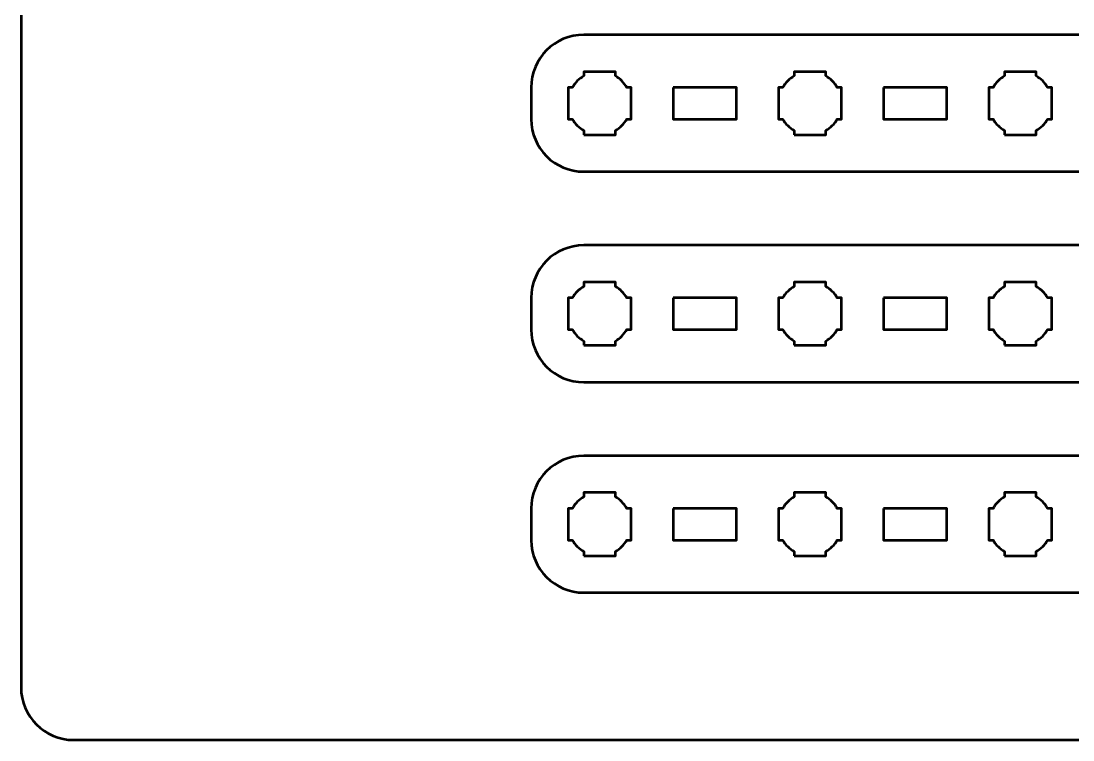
# Model space of a CAD drawing. Header units: centimetres. Extents: x -21 to 0, y -29.7 to 0.
# Drawn here: x -21 to -11, y -29.7 to -22.87 of the extents above; entities that cross this region are included whole.
import ezdxf

# ---------------------------------------------------------------- set-up
doc = ezdxf.new("R2010")
doc.units = ezdxf.units.CM
doc.header["$MEASUREMENT"] = 0
doc.layers.add('Layer 1', color=7, linetype='Continuous')

msp = doc.modelspace()

# ---------------------------------------------------------------- linework, layer by layer
at = {"layer": 'Layer 1', "color": 1, "lineweight": 53}
msp.add_open_spline([(-21.00003, -29.19995), (-21.00003, -29.19995), (-21.00003, -5.89992), (-21.00003, -5.89992), (-21.00003, -5.89992), (-21.00003, -5.81709), (-20.93286, -5.74992), (-20.85003, -5.74992), (-20.85003, -5.74992), (-20.7672, -5.74992), (-20.70003, -5.68275), (-20.70003, -5.59992), (-20.70003, -5.59992), (-20.70003, -5.51709), (-20.7672, -5.44992), (-20.85003, -5.44992), (-20.85003, -5.44992), (-20.93286, -5.44992), (-21.00003, -5.38275), (-21.00003, -5.29992), (-21.00003, -5.29992), (-21.00003, -5.21709), (-20.93286, -5.14992), (-20.85003, -5.14992), (-20.85003, -5.14992), (-20.7672, -5.14992), (-20.70003, -5.08275), (-20.70003, -4.99992), (-20.70003, -4.99992), (-20.70003, -4.91709), (-20.7672, -4.84992), (-20.85003, -4.84992), (-20.85003, -4.84992), (-20.93286, -4.84992), (-21.00003, -4.78275), (-21.00003, -4.69992), (-21.00003, -4.69992), (-21.00003, -4.61709), (-20.93286, -4.54992), (-20.85003, -4.54992), (-20.85003, -4.54992), (-20.7672, -4.54992), (-20.70003, -4.48275), (-20.70003, -4.39992), (-20.70003, -4.39992), (-20.70003, -4.31709), (-20.7672, -4.24992), (-20.85003, -4.24992), (-20.85003, -4.24992), (-20.93286, -4.24992), (-21.00003, -4.18275), (-21.00003, -4.09992), (-21.00003, -4.09992), (-21.00003, -4.01709), (-20.93286, -3.94992), (-20.85003, -3.94992), (-20.85003, -3.94992), (-20.7672, -3.94992), (-20.70003, -3.88275), (-20.70003, -3.79992), (-20.70003, -3.79992), (-20.70003, -3.71709), (-20.7672, -3.64992), (-20.85003, -3.64992), (-20.85003, -3.64992), (-20.93286, -3.64992), (-21.00003, -3.58275), (-21.00003, -3.49992), (-21.00003, -3.49992), (-21.00003, -3.41709), (-20.93286, -3.34992), (-20.85003, -3.34992), (-20.85003, -3.34992), (-20.7672, -3.34992), (-20.70003, -3.28275), (-20.70003, -3.19992), (-20.70003, -3.19992), (-20.70003, -3.11709), (-20.7672, -3.04992), (-20.85003, -3.04992), (-20.85003, -3.04992), (-20.93286, -3.04992), (-21.00003, -2.98275), (-21.00003, -2.89992), (-21.00003, -2.89992), (-21.00003, -2.81709), (-20.93286, -2.74992), (-20.85003, -2.74992), (-20.85003, -2.74992), (-20.7672, -2.74992), (-20.70003, -2.68275), (-20.70003, -2.59992), (-20.70003, -2.59992), (-20.70003, -2.51709), (-20.7672, -2.44992), (-20.85003, -2.44992), (-20.85003, -2.44992), (-20.93286, -2.44992), (-21.00003, -2.38275), (-21.00003, -2.29992), (-21.00003, -2.29992), (-21.00003, -2.21709), (-20.93286, -2.14992), (-20.85003, -2.14992), (-20.85003, -2.14992), (-20.7672, -2.14992), (-20.70003, -2.08275), (-20.70003, -1.99992), (-20.70003, -1.99992), (-20.70003, -1.91709), (-20.7672, -1.84992), (-20.85003, -1.84992), (-20.85003, -1.84992), (-20.93286, -1.84992), (-21.00003, -1.78275), (-21.00003, -1.69992), (-21.00003, -1.69992), (-21.00003, -1.61709), (-20.93286, -1.54992), (-20.85003, -1.54992), (-20.85003, -1.54992), (-20.7672, -1.54992), (-20.70003, -1.48275), (-20.70003, -1.39992), (-20.70003, -1.39992), (-20.70003, -1.31709), (-20.7672, -1.24992), (-20.85003, -1.24992), (-20.85003, -1.24992), (-20.93286, -1.24992), (-21.00003, -1.18275), (-21.00003, -1.09992), (-21.00003, -1.09992), (-21.00003, -1.09992), (-21.00003, -0.49992), (-21.00003, -0.49992), (-21.00003, -0.49992), (-21.00003, -0.22295), (-20.77694, 0.00004), (-20.49994, 0.00004), (-20.49994, 0.00004), (-20.49994, 0.00004), (-0.50008, 0.00004), (-0.50008, 0.00004), (-0.50008, 0.00004), (-0.22294, 0.00004), (0.00002, -0.22295), (0.00002, -0.49992), (0.00002, -0.49992), (0.00002, -0.49992), (0.00002, -29.19995), (0.00002, -29.19995), (0.00002, -29.19995), (0.00002, -29.47695), (-0.22294, -29.70004), (-0.50008, -29.70004), (-0.50008, -29.70004), (-0.50008, -29.70004), (-20.49994, -29.70004), (-20.49994, -29.70004), (-20.49994, -29.70004), (-20.77694, -29.70004), (-21.00003, -29.47695), (-21.00003, -29.19995)], degree=3, knots=[0, 0, 0, 0, 0.02439024, 0.02439024, 0.02439024, 0.02439024, 0.04878049, 0.04878049, 0.04878049, 0.04878049, 0.07317073, 0.07317073, 0.07317073, 0.07317073, 0.09756098, 0.09756098, 0.09756098, 0.09756098, 0.12195122, 0.12195122, 0.12195122, 0.12195122, 0.14634146, 0.14634146, 0.14634146, 0.14634146, 0.17073171, 0.17073171, 0.17073171, 0.17073171, 0.19512195, 0.19512195, 0.19512195, 0.19512195, 0.2195122, 0.2195122, 0.2195122, 0.2195122, 0.24390244, 0.24390244, 0.24390244, 0.24390244, 0.26829268, 0.26829268, 0.26829268, 0.26829268, 0.29268293, 0.29268293, 0.29268293, 0.29268293, 0.31707317, 0.31707317, 0.31707317, 0.31707317, 0.34146341, 0.34146341, 0.34146341, 0.34146341, 0.36585366, 0.36585366, 0.36585366, 0.36585366, 0.3902439, 0.3902439, 0.3902439, 0.3902439, 0.41463415, 0.41463415, 0.41463415, 0.41463415, 0.43902439, 0.43902439, 0.43902439, 0.43902439, 0.46341463, 0.46341463, 0.46341463, 0.46341463, 0.48780488, 0.48780488, 0.48780488, 0.48780488, 0.51219512, 0.51219512, 0.51219512, 0.51219512, 0.53658537, 0.53658537, 0.53658537, 0.53658537, 0.56097561, 0.56097561, 0.56097561, 0.56097561, 0.58536585, 0.58536585, 0.58536585, 0.58536585, 0.6097561, 0.6097561, 0.6097561, 0.6097561, 0.63414634, 0.63414634, 0.63414634, 0.63414634, 0.65853659, 0.65853659, 0.65853659, 0.65853659, 0.68292683, 0.68292683, 0.68292683, 0.68292683, 0.70731707, 0.70731707, 0.70731707, 0.70731707, 0.73170732, 0.73170732, 0.73170732, 0.73170732, 0.75609756, 0.75609756, 0.75609756, 0.75609756, 0.7804878, 0.7804878, 0.7804878, 0.7804878, 0.80487805, 0.80487805, 0.80487805, 0.80487805, 0.82926829, 0.82926829, 0.82926829, 0.82926829, 0.85365854, 0.85365854, 0.85365854, 0.85365854, 0.87804878, 0.87804878, 0.87804878, 0.87804878, 0.90243902, 0.90243902, 0.90243902, 0.90243902, 0.92682927, 0.92682927, 0.92682927, 0.92682927, 0.95121951, 0.95121951, 0.95121951, 0.95121951, 0.97560976, 0.97560976, 0.97560976, 0.97560976, 1, 1, 1, 1], dxfattribs=at)
at = {"layer": 'Layer 1', "color": 3, "lineweight": 53}
for points in [[(-15.64994, -23), (-15.64994, -23), (-1.35006, -23), (-1.35006, -23), (-1.35006, -23), (-1.07292, -23), (-0.84996, -23.22309), (-0.84996, -23.50009), (-0.84996, -23.50009), (-0.84996, -23.50009), (-0.84996, -23.8001), (-0.84996, -23.8001), (-0.84996, -23.8001), (-0.84996, -24.07706), (-1.07292, -24.30002), (-1.35006, -24.30002), (-1.35006, -24.30002), (-1.35006, -24.30002), (-15.64994, -24.30002), (-15.64994, -24.30002), (-15.64994, -24.30002), (-15.92694, -24.30002), (-16.15004, -24.07706), (-16.15004, -23.8001), (-16.15004, -23.8001), (-16.15004, -23.8001), (-16.15004, -23.50009), (-16.15004, -23.50009), (-16.15004, -23.50009), (-16.15004, -23.22309), (-15.92694, -23), (-15.64994, -23)], [(-15.64994, -25), (-15.64994, -25), (-1.35006, -25), (-1.35006, -25), (-1.35006, -25), (-1.07292, -25), (-0.84996, -25.22309), (-0.84996, -25.50009), (-0.84996, -25.50009), (-0.84996, -25.50009), (-0.84996, -25.8001), (-0.84996, -25.8001), (-0.84996, -25.8001), (-0.84996, -26.07706), (-1.07292, -26.30002), (-1.35006, -26.30002), (-1.35006, -26.30002), (-1.35006, -26.30002), (-15.64994, -26.30002), (-15.64994, -26.30002), (-15.64994, -26.30002), (-15.92694, -26.30002), (-16.15004, -26.07706), (-16.15004, -25.8001), (-16.15004, -25.8001), (-16.15004, -25.8001), (-16.15004, -25.50009), (-16.15004, -25.50009), (-16.15004, -25.50009), (-16.15004, -25.22309), (-15.92694, -25), (-15.64994, -25)], [(-15.64994, -27), (-15.64994, -27), (-1.35006, -27), (-1.35006, -27), (-1.35006, -27), (-1.07292, -27), (-0.84996, -27.22309), (-0.84996, -27.50009), (-0.84996, -27.50009), (-0.84996, -27.50009), (-0.84996, -27.8001), (-0.84996, -27.8001), (-0.84996, -27.8001), (-0.84996, -28.07706), (-1.07292, -28.30002), (-1.35006, -28.30002), (-1.35006, -28.30002), (-1.35006, -28.30002), (-15.64994, -28.30002), (-15.64994, -28.30002), (-15.64994, -28.30002), (-15.92694, -28.30002), (-16.15004, -28.07706), (-16.15004, -27.8001), (-16.15004, -27.8001), (-16.15004, -27.8001), (-16.15004, -27.50009), (-16.15004, -27.50009), (-16.15004, -27.50009), (-16.15004, -27.22309), (-15.92694, -27), (-15.64994, -27)]]:
    msp.add_open_spline(points, degree=3, knots=[0, 0, 0, 0, 0.125, 0.125, 0.125, 0.125, 0.25, 0.25, 0.25, 0.25, 0.375, 0.375, 0.375, 0.375, 0.5, 0.5, 0.5, 0.5, 0.625, 0.625, 0.625, 0.625, 0.75, 0.75, 0.75, 0.75, 0.875, 0.875, 0.875, 0.875, 1, 1, 1, 1], dxfattribs=at)
at = {"layer": 'Layer 1', "lineweight": 53}
for points, knots in [([(-15.64994, -23.95003), (-15.64994, -23.95003), (-15.64994, -23.90992), (-15.64994, -23.90992), (-15.64994, -23.90992), (-15.69555, -23.8836), (-15.73348, -23.84557), (-15.7598, -23.8001), (-15.7598, -23.8001), (-15.7598, -23.8001), (-15.80001, -23.8001), (-15.80001, -23.8001), (-15.80001, -23.8001), (-15.80001, -23.8001), (-15.80001, -23.65002), (-15.80001, -23.65002), (-15.80001, -23.65002), (-15.80001, -23.65002), (-15.80001, -23.50009), (-15.80001, -23.50009), (-15.80001, -23.50009), (-15.80001, -23.50009), (-15.7598, -23.50009), (-15.7598, -23.50009), (-15.7598, -23.50009), (-15.73348, -23.45448), (-15.69555, -23.41656), (-15.64994, -23.39024), (-15.64994, -23.39024), (-15.64994, -23.39024), (-15.64994, -23.35002), (-15.64994, -23.35002), (-15.64994, -23.35002), (-15.64994, -23.35002), (-15.50001, -23.35002), (-15.50001, -23.35002), (-15.50001, -23.35002), (-15.50001, -23.35002), (-15.34994, -23.35002), (-15.34994, -23.35002), (-15.34994, -23.35002), (-15.34994, -23.35002), (-15.34994, -23.39024), (-15.34994, -23.39024), (-15.34994, -23.39024), (-15.30447, -23.41656), (-15.26644, -23.45448), (-15.24012, -23.50009), (-15.24012, -23.50009), (-15.24012, -23.50009), (-15.20001, -23.50009), (-15.20001, -23.50009), (-15.20001, -23.50009), (-15.20001, -23.50009), (-15.20001, -23.65002), (-15.20001, -23.65002), (-15.20001, -23.65002), (-15.20001, -23.65002), (-15.20001, -23.8001), (-15.20001, -23.8001), (-15.20001, -23.8001), (-15.20001, -23.8001), (-15.24012, -23.8001), (-15.24012, -23.8001), (-15.24012, -23.8001), (-15.26644, -23.84557), (-15.30447, -23.8836), (-15.34994, -23.90992), (-15.34994, -23.90992), (-15.34994, -23.90992), (-15.34994, -23.95003), (-15.34994, -23.95003), (-15.34994, -23.95003), (-15.34994, -23.95003), (-15.50001, -23.95003), (-15.50001, -23.95003), (-15.50001, -23.95003), (-15.50001, -23.95003), (-15.64994, -23.95003), (-15.64994, -23.95003)], [0, 0, 0, 0, 0.05, 0.05, 0.05, 0.05, 0.1, 0.1, 0.1, 0.1, 0.15, 0.15, 0.15, 0.15, 0.2, 0.2, 0.2, 0.2, 0.25, 0.25, 0.25, 0.25, 0.3, 0.3, 0.3, 0.3, 0.35, 0.35, 0.35, 0.35, 0.4, 0.4, 0.4, 0.4, 0.45, 0.45, 0.45, 0.45, 0.5, 0.5, 0.5, 0.5, 0.55, 0.55, 0.55, 0.55, 0.6, 0.6, 0.6, 0.6, 0.65, 0.65, 0.65, 0.65, 0.7, 0.7, 0.7, 0.7, 0.75, 0.75, 0.75, 0.75, 0.8, 0.8, 0.8, 0.8, 0.85, 0.85, 0.85, 0.85, 0.9, 0.9, 0.9, 0.9, 0.95, 0.95, 0.95, 0.95, 1, 1, 1, 1]), ([(-13.65001, -23.95003), (-13.65001, -23.95003), (-13.65001, -23.90992), (-13.65001, -23.90992), (-13.65001, -23.90992), (-13.69548, -23.8836), (-13.73351, -23.84557), (-13.75983, -23.8001), (-13.75983, -23.8001), (-13.75983, -23.8001), (-13.79994, -23.8001), (-13.79994, -23.8001), (-13.79994, -23.8001), (-13.79994, -23.8001), (-13.79994, -23.65002), (-13.79994, -23.65002), (-13.79994, -23.65002), (-13.79994, -23.65002), (-13.79994, -23.50009), (-13.79994, -23.50009), (-13.79994, -23.50009), (-13.79994, -23.50009), (-13.75983, -23.50009), (-13.75983, -23.50009), (-13.75983, -23.50009), (-13.73351, -23.45448), (-13.69548, -23.41656), (-13.65001, -23.39024), (-13.65001, -23.39024), (-13.65001, -23.39024), (-13.65001, -23.35002), (-13.65001, -23.35002), (-13.65001, -23.35002), (-13.65001, -23.35002), (-13.49994, -23.35002), (-13.49994, -23.35002), (-13.49994, -23.35002), (-13.49994, -23.35002), (-13.35001, -23.35002), (-13.35001, -23.35002), (-13.35001, -23.35002), (-13.35001, -23.35002), (-13.35001, -23.39024), (-13.35001, -23.39024), (-13.35001, -23.39024), (-13.30453, -23.41656), (-13.2665, -23.45448), (-13.24019, -23.50009), (-13.24019, -23.50009), (-13.24019, -23.50009), (-13.19993, -23.50009), (-13.19993, -23.50009), (-13.19993, -23.50009), (-13.19993, -23.50009), (-13.19993, -23.65002), (-13.19993, -23.65002), (-13.19993, -23.65002), (-13.19993, -23.65002), (-13.19993, -23.8001), (-13.19993, -23.8001), (-13.19993, -23.8001), (-13.19993, -23.8001), (-13.24019, -23.8001), (-13.24019, -23.8001), (-13.24019, -23.8001), (-13.2665, -23.84557), (-13.30453, -23.8836), (-13.35001, -23.90992), (-13.35001, -23.90992), (-13.35001, -23.90992), (-13.35001, -23.95003), (-13.35001, -23.95003), (-13.35001, -23.95003), (-13.35001, -23.95003), (-13.49994, -23.95003), (-13.49994, -23.95003), (-13.49994, -23.95003), (-13.49994, -23.95003), (-13.65001, -23.95003), (-13.65001, -23.95003)], [0, 0, 0, 0, 0.05, 0.05, 0.05, 0.05, 0.1, 0.1, 0.1, 0.1, 0.15, 0.15, 0.15, 0.15, 0.2, 0.2, 0.2, 0.2, 0.25, 0.25, 0.25, 0.25, 0.3, 0.3, 0.3, 0.3, 0.35, 0.35, 0.35, 0.35, 0.4, 0.4, 0.4, 0.4, 0.45, 0.45, 0.45, 0.45, 0.5, 0.5, 0.5, 0.5, 0.55, 0.55, 0.55, 0.55, 0.6, 0.6, 0.6, 0.6, 0.65, 0.65, 0.65, 0.65, 0.7, 0.7, 0.7, 0.7, 0.75, 0.75, 0.75, 0.75, 0.8, 0.8, 0.8, 0.8, 0.85, 0.85, 0.85, 0.85, 0.9, 0.9, 0.9, 0.9, 0.95, 0.95, 0.95, 0.95, 1, 1, 1, 1]), ([(-11.65008, -23.95003), (-11.65008, -23.95003), (-11.65008, -23.90992), (-11.65008, -23.90992), (-11.65008, -23.90992), (-11.69555, -23.8836), (-11.73344, -23.84557), (-11.7599, -23.8001), (-11.7599, -23.8001), (-11.7599, -23.8001), (-11.80001, -23.8001), (-11.80001, -23.8001), (-11.80001, -23.8001), (-11.80001, -23.8001), (-11.80001, -23.65002), (-11.80001, -23.65002), (-11.80001, -23.65002), (-11.80001, -23.65002), (-11.80001, -23.50009), (-11.80001, -23.50009), (-11.80001, -23.50009), (-11.80001, -23.50009), (-11.7599, -23.50009), (-11.7599, -23.50009), (-11.7599, -23.50009), (-11.73344, -23.45448), (-11.69555, -23.41656), (-11.65008, -23.39024), (-11.65008, -23.39024), (-11.65008, -23.39024), (-11.65008, -23.35002), (-11.65008, -23.35002), (-11.65008, -23.35002), (-11.65008, -23.35002), (-11.5, -23.35002), (-11.5, -23.35002), (-11.5, -23.35002), (-11.5, -23.35002), (-11.35007, -23.35002), (-11.35007, -23.35002), (-11.35007, -23.35002), (-11.35007, -23.35002), (-11.35007, -23.39024), (-11.35007, -23.39024), (-11.35007, -23.39024), (-11.30446, -23.41656), (-11.26654, -23.45448), (-11.24022, -23.50009), (-11.24022, -23.50009), (-11.24022, -23.50009), (-11.2, -23.50009), (-11.2, -23.50009), (-11.2, -23.50009), (-11.2, -23.50009), (-11.2, -23.65002), (-11.2, -23.65002), (-11.2, -23.65002), (-11.2, -23.65002), (-11.2, -23.8001), (-11.2, -23.8001), (-11.2, -23.8001), (-11.2, -23.8001), (-11.24022, -23.8001), (-11.24022, -23.8001), (-11.24022, -23.8001), (-11.26654, -23.84557), (-11.30446, -23.8836), (-11.35007, -23.90992), (-11.35007, -23.90992), (-11.35007, -23.90992), (-11.35007, -23.95003), (-11.35007, -23.95003), (-11.35007, -23.95003), (-11.35007, -23.95003), (-11.5, -23.95003), (-11.5, -23.95003), (-11.5, -23.95003), (-11.5, -23.95003), (-11.65008, -23.95003), (-11.65008, -23.95003)], [0, 0, 0, 0, 0.05, 0.05, 0.05, 0.05, 0.1, 0.1, 0.1, 0.1, 0.15, 0.15, 0.15, 0.15, 0.2, 0.2, 0.2, 0.2, 0.25, 0.25, 0.25, 0.25, 0.3, 0.3, 0.3, 0.3, 0.35, 0.35, 0.35, 0.35, 0.4, 0.4, 0.4, 0.4, 0.45, 0.45, 0.45, 0.45, 0.5, 0.5, 0.5, 0.5, 0.55, 0.55, 0.55, 0.55, 0.6, 0.6, 0.6, 0.6, 0.65, 0.65, 0.65, 0.65, 0.7, 0.7, 0.7, 0.7, 0.75, 0.75, 0.75, 0.75, 0.8, 0.8, 0.8, 0.8, 0.85, 0.85, 0.85, 0.85, 0.9, 0.9, 0.9, 0.9, 0.95, 0.95, 0.95, 0.95, 1, 1, 1, 1]), ([(-14.79999, -23.50009), (-14.79999, -23.50009), (-14.19999, -23.50009), (-14.19999, -23.50009), (-14.19999, -23.50009), (-14.19999, -23.50009), (-14.19999, -23.8001), (-14.19999, -23.8001), (-14.19999, -23.8001), (-14.19999, -23.8001), (-14.79999, -23.8001), (-14.79999, -23.8001), (-14.79999, -23.8001), (-14.79999, -23.8001), (-14.79999, -23.50009), (-14.79999, -23.50009)], [0, 0, 0, 0, 0.25, 0.25, 0.25, 0.25, 0.5, 0.5, 0.5, 0.5, 0.75, 0.75, 0.75, 0.75, 1, 1, 1, 1]), ([(-12.80003, -23.50009), (-12.80003, -23.50009), (-12.20002, -23.50009), (-12.20002, -23.50009), (-12.20002, -23.50009), (-12.20002, -23.50009), (-12.20002, -23.8001), (-12.20002, -23.8001), (-12.20002, -23.8001), (-12.20002, -23.8001), (-12.80003, -23.8001), (-12.80003, -23.8001), (-12.80003, -23.8001), (-12.80003, -23.8001), (-12.80003, -23.50009), (-12.80003, -23.50009)], [0, 0, 0, 0, 0.25, 0.25, 0.25, 0.25, 0.5, 0.5, 0.5, 0.5, 0.75, 0.75, 0.75, 0.75, 1, 1, 1, 1]), ([(-15.64994, -25.95003), (-15.64994, -25.95003), (-15.64994, -25.90992), (-15.64994, -25.90992), (-15.64994, -25.90992), (-15.69555, -25.8836), (-15.73348, -25.84557), (-15.7598, -25.8001), (-15.7598, -25.8001), (-15.7598, -25.8001), (-15.80001, -25.8001), (-15.80001, -25.8001), (-15.80001, -25.8001), (-15.80001, -25.8001), (-15.80001, -25.65002), (-15.80001, -25.65002), (-15.80001, -25.65002), (-15.80001, -25.65002), (-15.80001, -25.50009), (-15.80001, -25.50009), (-15.80001, -25.50009), (-15.80001, -25.50009), (-15.7598, -25.50009), (-15.7598, -25.50009), (-15.7598, -25.50009), (-15.73348, -25.45448), (-15.69555, -25.41656), (-15.64994, -25.39024), (-15.64994, -25.39024), (-15.64994, -25.39024), (-15.64994, -25.35002), (-15.64994, -25.35002), (-15.64994, -25.35002), (-15.64994, -25.35002), (-15.50001, -25.35002), (-15.50001, -25.35002), (-15.50001, -25.35002), (-15.50001, -25.35002), (-15.34994, -25.35002), (-15.34994, -25.35002), (-15.34994, -25.35002), (-15.34994, -25.35002), (-15.34994, -25.39024), (-15.34994, -25.39024), (-15.34994, -25.39024), (-15.30447, -25.41656), (-15.26644, -25.45448), (-15.24012, -25.50009), (-15.24012, -25.50009), (-15.24012, -25.50009), (-15.20001, -25.50009), (-15.20001, -25.50009), (-15.20001, -25.50009), (-15.20001, -25.50009), (-15.20001, -25.65002), (-15.20001, -25.65002), (-15.20001, -25.65002), (-15.20001, -25.65002), (-15.20001, -25.8001), (-15.20001, -25.8001), (-15.20001, -25.8001), (-15.20001, -25.8001), (-15.24012, -25.8001), (-15.24012, -25.8001), (-15.24012, -25.8001), (-15.26644, -25.84557), (-15.30447, -25.8836), (-15.34994, -25.90992), (-15.34994, -25.90992), (-15.34994, -25.90992), (-15.34994, -25.95003), (-15.34994, -25.95003), (-15.34994, -25.95003), (-15.34994, -25.95003), (-15.50001, -25.95003), (-15.50001, -25.95003), (-15.50001, -25.95003), (-15.50001, -25.95003), (-15.64994, -25.95003), (-15.64994, -25.95003)], [0, 0, 0, 0, 0.05, 0.05, 0.05, 0.05, 0.1, 0.1, 0.1, 0.1, 0.15, 0.15, 0.15, 0.15, 0.2, 0.2, 0.2, 0.2, 0.25, 0.25, 0.25, 0.25, 0.3, 0.3, 0.3, 0.3, 0.35, 0.35, 0.35, 0.35, 0.4, 0.4, 0.4, 0.4, 0.45, 0.45, 0.45, 0.45, 0.5, 0.5, 0.5, 0.5, 0.55, 0.55, 0.55, 0.55, 0.6, 0.6, 0.6, 0.6, 0.65, 0.65, 0.65, 0.65, 0.7, 0.7, 0.7, 0.7, 0.75, 0.75, 0.75, 0.75, 0.8, 0.8, 0.8, 0.8, 0.85, 0.85, 0.85, 0.85, 0.9, 0.9, 0.9, 0.9, 0.95, 0.95, 0.95, 0.95, 1, 1, 1, 1]), ([(-13.65001, -25.95003), (-13.65001, -25.95003), (-13.65001, -25.90992), (-13.65001, -25.90992), (-13.65001, -25.90992), (-13.69548, -25.8836), (-13.73351, -25.84557), (-13.75983, -25.8001), (-13.75983, -25.8001), (-13.75983, -25.8001), (-13.79994, -25.8001), (-13.79994, -25.8001), (-13.79994, -25.8001), (-13.79994, -25.8001), (-13.79994, -25.65002), (-13.79994, -25.65002), (-13.79994, -25.65002), (-13.79994, -25.65002), (-13.79994, -25.50009), (-13.79994, -25.50009), (-13.79994, -25.50009), (-13.79994, -25.50009), (-13.75983, -25.50009), (-13.75983, -25.50009), (-13.75983, -25.50009), (-13.73351, -25.45448), (-13.69548, -25.41656), (-13.65001, -25.39024), (-13.65001, -25.39024), (-13.65001, -25.39024), (-13.65001, -25.35002), (-13.65001, -25.35002), (-13.65001, -25.35002), (-13.65001, -25.35002), (-13.49994, -25.35002), (-13.49994, -25.35002), (-13.49994, -25.35002), (-13.49994, -25.35002), (-13.35001, -25.35002), (-13.35001, -25.35002), (-13.35001, -25.35002), (-13.35001, -25.35002), (-13.35001, -25.39024), (-13.35001, -25.39024), (-13.35001, -25.39024), (-13.30453, -25.41656), (-13.2665, -25.45448), (-13.24019, -25.50009), (-13.24019, -25.50009), (-13.24019, -25.50009), (-13.19993, -25.50009), (-13.19993, -25.50009), (-13.19993, -25.50009), (-13.19993, -25.50009), (-13.19993, -25.65002), (-13.19993, -25.65002), (-13.19993, -25.65002), (-13.19993, -25.65002), (-13.19993, -25.8001), (-13.19993, -25.8001), (-13.19993, -25.8001), (-13.19993, -25.8001), (-13.24019, -25.8001), (-13.24019, -25.8001), (-13.24019, -25.8001), (-13.2665, -25.84557), (-13.30453, -25.8836), (-13.35001, -25.90992), (-13.35001, -25.90992), (-13.35001, -25.90992), (-13.35001, -25.95003), (-13.35001, -25.95003), (-13.35001, -25.95003), (-13.35001, -25.95003), (-13.49994, -25.95003), (-13.49994, -25.95003), (-13.49994, -25.95003), (-13.49994, -25.95003), (-13.65001, -25.95003), (-13.65001, -25.95003)], [0, 0, 0, 0, 0.05, 0.05, 0.05, 0.05, 0.1, 0.1, 0.1, 0.1, 0.15, 0.15, 0.15, 0.15, 0.2, 0.2, 0.2, 0.2, 0.25, 0.25, 0.25, 0.25, 0.3, 0.3, 0.3, 0.3, 0.35, 0.35, 0.35, 0.35, 0.4, 0.4, 0.4, 0.4, 0.45, 0.45, 0.45, 0.45, 0.5, 0.5, 0.5, 0.5, 0.55, 0.55, 0.55, 0.55, 0.6, 0.6, 0.6, 0.6, 0.65, 0.65, 0.65, 0.65, 0.7, 0.7, 0.7, 0.7, 0.75, 0.75, 0.75, 0.75, 0.8, 0.8, 0.8, 0.8, 0.85, 0.85, 0.85, 0.85, 0.9, 0.9, 0.9, 0.9, 0.95, 0.95, 0.95, 0.95, 1, 1, 1, 1]), ([(-11.65008, -25.95003), (-11.65008, -25.95003), (-11.65008, -25.90992), (-11.65008, -25.90992), (-11.65008, -25.90992), (-11.69555, -25.8836), (-11.73344, -25.84557), (-11.7599, -25.8001), (-11.7599, -25.8001), (-11.7599, -25.8001), (-11.80001, -25.8001), (-11.80001, -25.8001), (-11.80001, -25.8001), (-11.80001, -25.8001), (-11.80001, -25.65002), (-11.80001, -25.65002), (-11.80001, -25.65002), (-11.80001, -25.65002), (-11.80001, -25.50009), (-11.80001, -25.50009), (-11.80001, -25.50009), (-11.80001, -25.50009), (-11.7599, -25.50009), (-11.7599, -25.50009), (-11.7599, -25.50009), (-11.73344, -25.45448), (-11.69555, -25.41656), (-11.65008, -25.39024), (-11.65008, -25.39024), (-11.65008, -25.39024), (-11.65008, -25.35002), (-11.65008, -25.35002), (-11.65008, -25.35002), (-11.65008, -25.35002), (-11.5, -25.35002), (-11.5, -25.35002), (-11.5, -25.35002), (-11.5, -25.35002), (-11.35007, -25.35002), (-11.35007, -25.35002), (-11.35007, -25.35002), (-11.35007, -25.35002), (-11.35007, -25.39024), (-11.35007, -25.39024), (-11.35007, -25.39024), (-11.30446, -25.41656), (-11.26654, -25.45448), (-11.24022, -25.50009), (-11.24022, -25.50009), (-11.24022, -25.50009), (-11.2, -25.50009), (-11.2, -25.50009), (-11.2, -25.50009), (-11.2, -25.50009), (-11.2, -25.65002), (-11.2, -25.65002), (-11.2, -25.65002), (-11.2, -25.65002), (-11.2, -25.8001), (-11.2, -25.8001), (-11.2, -25.8001), (-11.2, -25.8001), (-11.24022, -25.8001), (-11.24022, -25.8001), (-11.24022, -25.8001), (-11.26654, -25.84557), (-11.30446, -25.8836), (-11.35007, -25.90992), (-11.35007, -25.90992), (-11.35007, -25.90992), (-11.35007, -25.95003), (-11.35007, -25.95003), (-11.35007, -25.95003), (-11.35007, -25.95003), (-11.5, -25.95003), (-11.5, -25.95003), (-11.5, -25.95003), (-11.5, -25.95003), (-11.65008, -25.95003), (-11.65008, -25.95003)], [0, 0, 0, 0, 0.05, 0.05, 0.05, 0.05, 0.1, 0.1, 0.1, 0.1, 0.15, 0.15, 0.15, 0.15, 0.2, 0.2, 0.2, 0.2, 0.25, 0.25, 0.25, 0.25, 0.3, 0.3, 0.3, 0.3, 0.35, 0.35, 0.35, 0.35, 0.4, 0.4, 0.4, 0.4, 0.45, 0.45, 0.45, 0.45, 0.5, 0.5, 0.5, 0.5, 0.55, 0.55, 0.55, 0.55, 0.6, 0.6, 0.6, 0.6, 0.65, 0.65, 0.65, 0.65, 0.7, 0.7, 0.7, 0.7, 0.75, 0.75, 0.75, 0.75, 0.8, 0.8, 0.8, 0.8, 0.85, 0.85, 0.85, 0.85, 0.9, 0.9, 0.9, 0.9, 0.95, 0.95, 0.95, 0.95, 1, 1, 1, 1]), ([(-14.79999, -25.50009), (-14.79999, -25.50009), (-14.19999, -25.50009), (-14.19999, -25.50009), (-14.19999, -25.50009), (-14.19999, -25.50009), (-14.19999, -25.8001), (-14.19999, -25.8001), (-14.19999, -25.8001), (-14.19999, -25.8001), (-14.79999, -25.8001), (-14.79999, -25.8001), (-14.79999, -25.8001), (-14.79999, -25.8001), (-14.79999, -25.50009), (-14.79999, -25.50009)], [0, 0, 0, 0, 0.25, 0.25, 0.25, 0.25, 0.5, 0.5, 0.5, 0.5, 0.75, 0.75, 0.75, 0.75, 1, 1, 1, 1]), ([(-12.80003, -25.50009), (-12.80003, -25.50009), (-12.20002, -25.50009), (-12.20002, -25.50009), (-12.20002, -25.50009), (-12.20002, -25.50009), (-12.20002, -25.8001), (-12.20002, -25.8001), (-12.20002, -25.8001), (-12.20002, -25.8001), (-12.80003, -25.8001), (-12.80003, -25.8001), (-12.80003, -25.8001), (-12.80003, -25.8001), (-12.80003, -25.50009), (-12.80003, -25.50009)], [0, 0, 0, 0, 0.25, 0.25, 0.25, 0.25, 0.5, 0.5, 0.5, 0.5, 0.75, 0.75, 0.75, 0.75, 1, 1, 1, 1]), ([(-15.64994, -27.95003), (-15.64994, -27.95003), (-15.64994, -27.90992), (-15.64994, -27.90992), (-15.64994, -27.90992), (-15.69555, -27.8836), (-15.73348, -27.84557), (-15.7598, -27.8001), (-15.7598, -27.8001), (-15.7598, -27.8001), (-15.80001, -27.8001), (-15.80001, -27.8001), (-15.80001, -27.8001), (-15.80001, -27.8001), (-15.80001, -27.65002), (-15.80001, -27.65002), (-15.80001, -27.65002), (-15.80001, -27.65002), (-15.80001, -27.50009), (-15.80001, -27.50009), (-15.80001, -27.50009), (-15.80001, -27.50009), (-15.7598, -27.50009), (-15.7598, -27.50009), (-15.7598, -27.50009), (-15.73348, -27.45448), (-15.69555, -27.41656), (-15.64994, -27.39024), (-15.64994, -27.39024), (-15.64994, -27.39024), (-15.64994, -27.35002), (-15.64994, -27.35002), (-15.64994, -27.35002), (-15.64994, -27.35002), (-15.50001, -27.35002), (-15.50001, -27.35002), (-15.50001, -27.35002), (-15.50001, -27.35002), (-15.34994, -27.35002), (-15.34994, -27.35002), (-15.34994, -27.35002), (-15.34994, -27.35002), (-15.34994, -27.39024), (-15.34994, -27.39024), (-15.34994, -27.39024), (-15.30447, -27.41656), (-15.26644, -27.45448), (-15.24012, -27.50009), (-15.24012, -27.50009), (-15.24012, -27.50009), (-15.20001, -27.50009), (-15.20001, -27.50009), (-15.20001, -27.50009), (-15.20001, -27.50009), (-15.20001, -27.65002), (-15.20001, -27.65002), (-15.20001, -27.65002), (-15.20001, -27.65002), (-15.20001, -27.8001), (-15.20001, -27.8001), (-15.20001, -27.8001), (-15.20001, -27.8001), (-15.24012, -27.8001), (-15.24012, -27.8001), (-15.24012, -27.8001), (-15.26644, -27.84557), (-15.30447, -27.8836), (-15.34994, -27.90992), (-15.34994, -27.90992), (-15.34994, -27.90992), (-15.34994, -27.95003), (-15.34994, -27.95003), (-15.34994, -27.95003), (-15.34994, -27.95003), (-15.50001, -27.95003), (-15.50001, -27.95003), (-15.50001, -27.95003), (-15.50001, -27.95003), (-15.64994, -27.95003), (-15.64994, -27.95003)], [0, 0, 0, 0, 0.05, 0.05, 0.05, 0.05, 0.1, 0.1, 0.1, 0.1, 0.15, 0.15, 0.15, 0.15, 0.2, 0.2, 0.2, 0.2, 0.25, 0.25, 0.25, 0.25, 0.3, 0.3, 0.3, 0.3, 0.35, 0.35, 0.35, 0.35, 0.4, 0.4, 0.4, 0.4, 0.45, 0.45, 0.45, 0.45, 0.5, 0.5, 0.5, 0.5, 0.55, 0.55, 0.55, 0.55, 0.6, 0.6, 0.6, 0.6, 0.65, 0.65, 0.65, 0.65, 0.7, 0.7, 0.7, 0.7, 0.75, 0.75, 0.75, 0.75, 0.8, 0.8, 0.8, 0.8, 0.85, 0.85, 0.85, 0.85, 0.9, 0.9, 0.9, 0.9, 0.95, 0.95, 0.95, 0.95, 1, 1, 1, 1]), ([(-13.65001, -27.95003), (-13.65001, -27.95003), (-13.65001, -27.90992), (-13.65001, -27.90992), (-13.65001, -27.90992), (-13.69548, -27.8836), (-13.73351, -27.84557), (-13.75983, -27.8001), (-13.75983, -27.8001), (-13.75983, -27.8001), (-13.79994, -27.8001), (-13.79994, -27.8001), (-13.79994, -27.8001), (-13.79994, -27.8001), (-13.79994, -27.65002), (-13.79994, -27.65002), (-13.79994, -27.65002), (-13.79994, -27.65002), (-13.79994, -27.50009), (-13.79994, -27.50009), (-13.79994, -27.50009), (-13.79994, -27.50009), (-13.75983, -27.50009), (-13.75983, -27.50009), (-13.75983, -27.50009), (-13.73351, -27.45448), (-13.69548, -27.41656), (-13.65001, -27.39024), (-13.65001, -27.39024), (-13.65001, -27.39024), (-13.65001, -27.35002), (-13.65001, -27.35002), (-13.65001, -27.35002), (-13.65001, -27.35002), (-13.49994, -27.35002), (-13.49994, -27.35002), (-13.49994, -27.35002), (-13.49994, -27.35002), (-13.35001, -27.35002), (-13.35001, -27.35002), (-13.35001, -27.35002), (-13.35001, -27.35002), (-13.35001, -27.39024), (-13.35001, -27.39024), (-13.35001, -27.39024), (-13.30453, -27.41656), (-13.2665, -27.45448), (-13.24019, -27.50009), (-13.24019, -27.50009), (-13.24019, -27.50009), (-13.19993, -27.50009), (-13.19993, -27.50009), (-13.19993, -27.50009), (-13.19993, -27.50009), (-13.19993, -27.65002), (-13.19993, -27.65002), (-13.19993, -27.65002), (-13.19993, -27.65002), (-13.19993, -27.8001), (-13.19993, -27.8001), (-13.19993, -27.8001), (-13.19993, -27.8001), (-13.24019, -27.8001), (-13.24019, -27.8001), (-13.24019, -27.8001), (-13.2665, -27.84557), (-13.30453, -27.8836), (-13.35001, -27.90992), (-13.35001, -27.90992), (-13.35001, -27.90992), (-13.35001, -27.95003), (-13.35001, -27.95003), (-13.35001, -27.95003), (-13.35001, -27.95003), (-13.49994, -27.95003), (-13.49994, -27.95003), (-13.49994, -27.95003), (-13.49994, -27.95003), (-13.65001, -27.95003), (-13.65001, -27.95003)], [0, 0, 0, 0, 0.05, 0.05, 0.05, 0.05, 0.1, 0.1, 0.1, 0.1, 0.15, 0.15, 0.15, 0.15, 0.2, 0.2, 0.2, 0.2, 0.25, 0.25, 0.25, 0.25, 0.3, 0.3, 0.3, 0.3, 0.35, 0.35, 0.35, 0.35, 0.4, 0.4, 0.4, 0.4, 0.45, 0.45, 0.45, 0.45, 0.5, 0.5, 0.5, 0.5, 0.55, 0.55, 0.55, 0.55, 0.6, 0.6, 0.6, 0.6, 0.65, 0.65, 0.65, 0.65, 0.7, 0.7, 0.7, 0.7, 0.75, 0.75, 0.75, 0.75, 0.8, 0.8, 0.8, 0.8, 0.85, 0.85, 0.85, 0.85, 0.9, 0.9, 0.9, 0.9, 0.95, 0.95, 0.95, 0.95, 1, 1, 1, 1]), ([(-11.65008, -27.95003), (-11.65008, -27.95003), (-11.65008, -27.90992), (-11.65008, -27.90992), (-11.65008, -27.90992), (-11.69555, -27.8836), (-11.73344, -27.84557), (-11.7599, -27.8001), (-11.7599, -27.8001), (-11.7599, -27.8001), (-11.80001, -27.8001), (-11.80001, -27.8001), (-11.80001, -27.8001), (-11.80001, -27.8001), (-11.80001, -27.65002), (-11.80001, -27.65002), (-11.80001, -27.65002), (-11.80001, -27.65002), (-11.80001, -27.50009), (-11.80001, -27.50009), (-11.80001, -27.50009), (-11.80001, -27.50009), (-11.7599, -27.50009), (-11.7599, -27.50009), (-11.7599, -27.50009), (-11.73344, -27.45448), (-11.69555, -27.41656), (-11.65008, -27.39024), (-11.65008, -27.39024), (-11.65008, -27.39024), (-11.65008, -27.35002), (-11.65008, -27.35002), (-11.65008, -27.35002), (-11.65008, -27.35002), (-11.5, -27.35002), (-11.5, -27.35002), (-11.5, -27.35002), (-11.5, -27.35002), (-11.35007, -27.35002), (-11.35007, -27.35002), (-11.35007, -27.35002), (-11.35007, -27.35002), (-11.35007, -27.39024), (-11.35007, -27.39024), (-11.35007, -27.39024), (-11.30446, -27.41656), (-11.26654, -27.45448), (-11.24022, -27.50009), (-11.24022, -27.50009), (-11.24022, -27.50009), (-11.2, -27.50009), (-11.2, -27.50009), (-11.2, -27.50009), (-11.2, -27.50009), (-11.2, -27.65002), (-11.2, -27.65002), (-11.2, -27.65002), (-11.2, -27.65002), (-11.2, -27.8001), (-11.2, -27.8001), (-11.2, -27.8001), (-11.2, -27.8001), (-11.24022, -27.8001), (-11.24022, -27.8001), (-11.24022, -27.8001), (-11.26654, -27.84557), (-11.30446, -27.8836), (-11.35007, -27.90992), (-11.35007, -27.90992), (-11.35007, -27.90992), (-11.35007, -27.95003), (-11.35007, -27.95003), (-11.35007, -27.95003), (-11.35007, -27.95003), (-11.5, -27.95003), (-11.5, -27.95003), (-11.5, -27.95003), (-11.5, -27.95003), (-11.65008, -27.95003), (-11.65008, -27.95003)], [0, 0, 0, 0, 0.05, 0.05, 0.05, 0.05, 0.1, 0.1, 0.1, 0.1, 0.15, 0.15, 0.15, 0.15, 0.2, 0.2, 0.2, 0.2, 0.25, 0.25, 0.25, 0.25, 0.3, 0.3, 0.3, 0.3, 0.35, 0.35, 0.35, 0.35, 0.4, 0.4, 0.4, 0.4, 0.45, 0.45, 0.45, 0.45, 0.5, 0.5, 0.5, 0.5, 0.55, 0.55, 0.55, 0.55, 0.6, 0.6, 0.6, 0.6, 0.65, 0.65, 0.65, 0.65, 0.7, 0.7, 0.7, 0.7, 0.75, 0.75, 0.75, 0.75, 0.8, 0.8, 0.8, 0.8, 0.85, 0.85, 0.85, 0.85, 0.9, 0.9, 0.9, 0.9, 0.95, 0.95, 0.95, 0.95, 1, 1, 1, 1]), ([(-14.79999, -27.50009), (-14.79999, -27.50009), (-14.19999, -27.50009), (-14.19999, -27.50009), (-14.19999, -27.50009), (-14.19999, -27.50009), (-14.19999, -27.8001), (-14.19999, -27.8001), (-14.19999, -27.8001), (-14.19999, -27.8001), (-14.79999, -27.8001), (-14.79999, -27.8001), (-14.79999, -27.8001), (-14.79999, -27.8001), (-14.79999, -27.50009), (-14.79999, -27.50009)], [0, 0, 0, 0, 0.25, 0.25, 0.25, 0.25, 0.5, 0.5, 0.5, 0.5, 0.75, 0.75, 0.75, 0.75, 1, 1, 1, 1]), ([(-12.80003, -27.50009), (-12.80003, -27.50009), (-12.20002, -27.50009), (-12.20002, -27.50009), (-12.20002, -27.50009), (-12.20002, -27.50009), (-12.20002, -27.8001), (-12.20002, -27.8001), (-12.20002, -27.8001), (-12.20002, -27.8001), (-12.80003, -27.8001), (-12.80003, -27.8001), (-12.80003, -27.8001), (-12.80003, -27.8001), (-12.80003, -27.50009), (-12.80003, -27.50009)], [0, 0, 0, 0, 0.25, 0.25, 0.25, 0.25, 0.5, 0.5, 0.5, 0.5, 0.75, 0.75, 0.75, 0.75, 1, 1, 1, 1])]:
    msp.add_open_spline(points, degree=3, knots=knots, dxfattribs=at)

doc.saveas('drawing.dxf')
